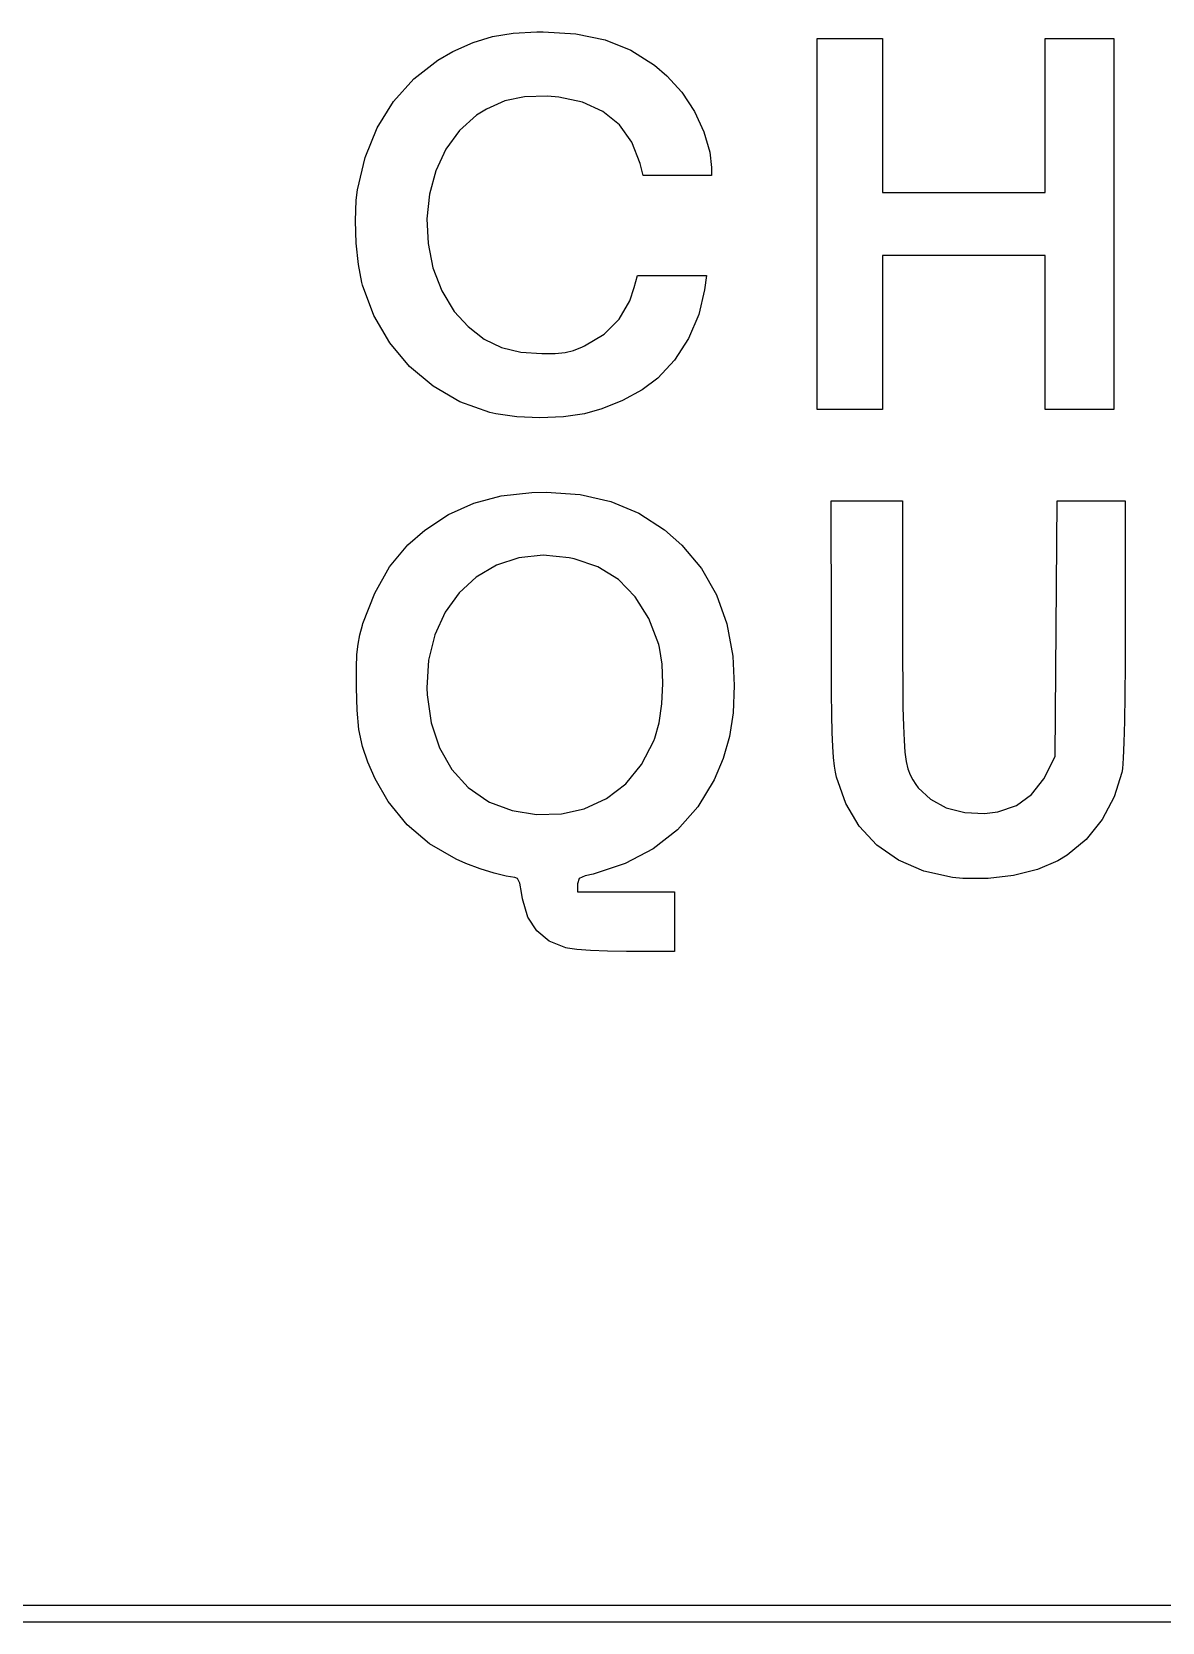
# Model space of a CAD drawing. Extents: x 7.67 to 9.67, y -5.5 to -0.83.
# Drawn here: x 8.3699 to 8.6454, y -1.221 to -0.8334 of the extents above; entities that cross this region are included whole.
import ezdxf

# ---------------------------------------------------------------- set-up
doc = ezdxf.new("R2010")
doc.units = 0
doc.header["$MEASUREMENT"] = 0
doc.layers.add('BLACK', color=7, linetype='CONTINUOUS')

msp = doc.modelspace()

# ---------------------------------------------------------------- linework, layer by layer
at = {"layer": 'BLACK', "linetype": 'CONTINUOUS'}
for p, q in [((8.4725, -0.838246), (8.47742, -0.836054)), ((8.47742, -0.836054), (8.48215, -0.834589)), ((8.48215, -0.834589), (8.48716, -0.833749)), ((8.48716, -0.833749), (8.49293, -0.833431)), ((8.49293, -0.833431), (8.49451, -0.833421)), ((8.49451, -0.833421), (8.50249, -0.833912)), ((8.50249, -0.833912), (8.50959, -0.835397)), ((8.50959, -0.835397), (8.51592, -0.83792)), ((8.56127, -0.92546), (8.56127, -0.835056)), ((8.56127, -0.835056), (8.57726, -0.835056)), ((8.57726, -0.835056), (8.57726, -0.872609)), ((8.6169, -0.872609), (8.6169, -0.835056)), ((8.6169, -0.835056), (8.63359, -0.835056)), ((8.63359, -0.835056), (8.63359, -0.92546)), ((8.46298, -0.844869), (8.46882, -0.840339)), ((8.46882, -0.840339), (8.4725, -0.838246)), ((8.51592, -0.83792), (8.52162, -0.841527)), ((8.45804, -0.850392), (8.46298, -0.844869)), ((8.52162, -0.841527), (8.52468, -0.844123)), ((8.52468, -0.844123), (8.5283, -0.848162)), ((8.5283, -0.848162), (8.53137, -0.852845)), ((8.45406, -0.856809), (8.45804, -0.850392)), ((8.48068, -0.852239), (8.47829, -0.853745)), ((8.48517, -0.850241), (8.48068, -0.852239)), ((8.48998, -0.849232), (8.48517, -0.850241)), ((8.49555, -0.8491), (8.48998, -0.849232)), ((8.4983, -0.849322), (8.49555, -0.8491)), ((8.50414, -0.850585), (8.4983, -0.849322)), ((8.50909, -0.852865), (8.50414, -0.850585)), ((8.47829, -0.853745), (8.4741, -0.857439)), ((8.5131, -0.856129), (8.50909, -0.852865)), ((8.51612, -0.860345), (8.5131, -0.856129)), ((8.53137, -0.852845), (8.53371, -0.857822)), ((8.45111, -0.864021), (8.45406, -0.856809)), ((8.4741, -0.857439), (8.47078, -0.862015)), ((8.51812, -0.865481), (8.51612, -0.860345)), ((8.53371, -0.857822), (8.53515, -0.862744)), ((8.44925, -0.871929), (8.45111, -0.864021)), ((8.47078, -0.862015), (8.46835, -0.867268)), ((8.53515, -0.862744), (8.53554, -0.866496)), ((8.46835, -0.867268), (8.46681, -0.872994)), ((8.5189, -0.868436), (8.51812, -0.865481)), ((8.53554, -0.866496), (8.53554, -0.868436)), ((8.44896, -0.874437), (8.44925, -0.871929)), ((8.53554, -0.868436), (8.5189, -0.868436)), ((8.44875, -0.879503), (8.44896, -0.874437)), ((8.46681, -0.872994), (8.46618, -0.878989)), ((8.57726, -0.872609), (8.6169, -0.872609)), ((8.44893, -0.884917), (8.44875, -0.879503)), ((8.46618, -0.878989), (8.46646, -0.885048)), ((8.44947, -0.89011), (8.44893, -0.884917)), ((8.46646, -0.885048), (8.46765, -0.890968)), ((8.45033, -0.894514), (8.44947, -0.89011)), ((8.46765, -0.890968), (8.46978, -0.896543)), ((8.6169, -0.887908), (8.57726, -0.887908)), ((8.57726, -0.887908), (8.57726, -0.92546)), ((8.6169, -0.92546), (8.6169, -0.887908)), ((8.4505, -0.895127), (8.45033, -0.894514)), ((8.45326, -0.90259), (8.4505, -0.895127)), ((8.51673, -0.895731), (8.51751, -0.892775)), ((8.51751, -0.892775), (8.53433, -0.892775)), ((8.53433, -0.892775), (8.53386, -0.896311)), ((8.46978, -0.896543), (8.47283, -0.90157)), ((8.51304, -0.903463), (8.51562, -0.89901)), ((8.51562, -0.89901), (8.51673, -0.895731)), ((8.53386, -0.896311), (8.53245, -0.902277)), ((8.4571, -0.909249), (8.45326, -0.90259)), ((8.47283, -0.90157), (8.4762, -0.90528)), ((8.53245, -0.902277), (8.52994, -0.908124)), ((8.4762, -0.90528), (8.48017, -0.90836)), ((8.50939, -0.907077), (8.51304, -0.903463)), ((8.46193, -0.91502), (8.4571, -0.909249)), ((8.48017, -0.90836), (8.48435, -0.910396)), ((8.48435, -0.910396), (8.48908, -0.911514)), ((8.5019, -0.911052), (8.50411, -0.910157)), ((8.50411, -0.910157), (8.50459, -0.909937)), ((8.50459, -0.909937), (8.50939, -0.907077)), ((8.52994, -0.908124), (8.52653, -0.913454)), ((8.48908, -0.911514), (8.49416, -0.911841)), ((8.49416, -0.911841), (8.49744, -0.9118)), ((8.49744, -0.9118), (8.49985, -0.911568)), ((8.49985, -0.911568), (8.5019, -0.911052)), ((8.52653, -0.913454), (8.52248, -0.917835)), ((8.46767, -0.919819), (8.46193, -0.91502)), ((8.52248, -0.917835), (8.51861, -0.920665)), ((8.47423, -0.923563), (8.46767, -0.919819)), ((8.51861, -0.920665), (8.51388, -0.923244)), ((8.48155, -0.926168), (8.47423, -0.923563)), ((8.48295, -0.926496), (8.48155, -0.926168)), ((8.50881, -0.925318), (8.50459, -0.9265)), ((8.51388, -0.923244), (8.50881, -0.925318)), ((8.57726, -0.92546), (8.56127, -0.92546)), ((8.63359, -0.92546), (8.6169, -0.92546)), ((8.48806, -0.927225), (8.48295, -0.926496)), ((8.49374, -0.927474), (8.48806, -0.927225)), ((8.49944, -0.927235), (8.49374, -0.927474)), ((8.50459, -0.9265), (8.49944, -0.927235)), ((8.49173, -0.945723), (8.49527, -0.945639)), ((8.49527, -0.945639), (8.50352, -0.946181)), ((8.47147, -0.951035), (8.47761, -0.948286)), ((8.47761, -0.948286), (8.48428, -0.94654)), ((8.48428, -0.94654), (8.49173, -0.945723)), ((8.50352, -0.946181), (8.51101, -0.947859)), ((8.51101, -0.947859), (8.51783, -0.950707)), ((8.56476, -0.978485), (8.56474, -0.947713)), ((8.56474, -0.947713), (8.58213, -0.947713)), ((8.58213, -0.947713), (8.58213, -0.9782)), ((8.61933, -1.00995), (8.61977, -0.947713)), ((8.61977, -0.947713), (8.63637, -0.947713)), ((8.63637, -0.947713), (8.63637, -0.978972)), ((8.46565, -0.954862), (8.47147, -0.951035)), ((8.51783, -0.950707), (8.52406, -0.954758)), ((8.46154, -0.958463), (8.46565, -0.954862)), ((8.52406, -0.954758), (8.52834, -0.958551)), ((8.45708, -0.963838), (8.46154, -0.958463)), ((8.49454, -0.960974), (8.48858, -0.961624)), ((8.50088, -0.961588), (8.49454, -0.960974)), ((8.52834, -0.958551), (8.53314, -0.964233)), ((8.45346, -0.970188), (8.45708, -0.963838)), ((8.48311, -0.96344), (8.47822, -0.966321)), ((8.48858, -0.961624), (8.48311, -0.96344)), ((8.50203, -0.961835), (8.50088, -0.961588)), ((8.50787, -0.963836), (8.50203, -0.961835)), ((8.51285, -0.966923), (8.50787, -0.963836)), ((8.53314, -0.964233), (8.53679, -0.970602)), ((8.47822, -0.966321), (8.47402, -0.970171)), ((8.51697, -0.971104), (8.51285, -0.966923)), ((8.45059, -0.977633), (8.45346, -0.970188)), ((8.47402, -0.970171), (8.47061, -0.97489)), ((8.52025, -0.976384), (8.51697, -0.971104)), ((8.53679, -0.970602), (8.53932, -0.97771)), ((8.47061, -0.97489), (8.46809, -0.98038)), ((8.52268, -0.982772), (8.52025, -0.976384)), ((8.44939, -0.982623), (8.44982, -0.980365)), ((8.44982, -0.980365), (8.45047, -0.978018)), ((8.45047, -0.978018), (8.45059, -0.977633)), ((8.46809, -0.98038), (8.46658, -0.986542)), ((8.53932, -0.97771), (8.54074, -0.985608)), ((8.56476, -0.980366), (8.56476, -0.978485)), ((8.56478, -0.988065), (8.56476, -0.980366)), ((8.58213, -0.9782), (8.58214, -0.986039)), ((8.63637, -0.978972), (8.63635, -0.987599)), ((8.44913, -0.985164), (8.44939, -0.982623)), ((8.52287, -0.983449), (8.52268, -0.982772)), ((8.5235, -0.987516), (8.52287, -0.983449)), ((8.44901, -0.988355), (8.44913, -0.985164)), ((8.46658, -0.986542), (8.46615, -0.993278)), ((8.52367, -0.992271), (8.5235, -0.987516)), ((8.54074, -0.985608), (8.54109, -0.992704)), ((8.56482, -0.994519), (8.56478, -0.988065)), ((8.58214, -0.986039), (8.58216, -0.992619)), ((8.63635, -0.987599), (8.6363, -0.995112)), ((8.44899, -0.992567), (8.44901, -0.988355)), ((8.44899, -0.993116), (8.44899, -0.992567)), ((8.449, -0.993278), (8.44899, -0.993116)), ((8.44916, -0.998768), (8.449, -0.993278)), ((8.46615, -0.993278), (8.46623, -0.995001)), ((8.46623, -0.995001), (8.46723, -1.00183)), ((8.52342, -0.997209), (8.52367, -0.992271)), ((8.54109, -0.992704), (8.54081, -0.999384)), ((8.56489, -0.999851), (8.56482, -0.994519)), ((8.58216, -0.992619), (8.58222, -0.998071)), ((8.6363, -0.995112), (8.63621, -1.00146)), ((8.44962, -1.00346), (8.44916, -0.998768)), ((8.52275, -1.00182), (8.52342, -0.997209)), ((8.54081, -0.999384), (8.53995, -1.00519)), ((8.56498, -1.00418), (8.56489, -0.999851)), ((8.58222, -0.998071), (8.58232, -1.00253)), ((8.45047, -1.00756), (8.44962, -1.00346)), ((8.46723, -1.00183), (8.46927, -1.00794)), ((8.5217, -1.0056), (8.52275, -1.00182)), ((8.58232, -1.00253), (8.58248, -1.00612)), ((8.63621, -1.00146), (8.63608, -1.0066)), ((8.45176, -1.01145), (8.45047, -1.00756)), ((8.51846, -1.012), (8.52146, -1.0062)), ((8.52146, -1.0062), (8.5217, -1.0056)), ((8.53995, -1.00519), (8.53841, -1.01056)), ((8.56512, -1.00762), (8.56498, -1.00418)), ((8.56528, -1.01031), (8.56512, -1.00762)), ((8.58248, -1.00612), (8.58271, -1.00898)), ((8.63608, -1.0066), (8.63592, -1.01048)), ((8.45359, -1.0155), (8.45176, -1.01145)), ((8.46927, -1.00794), (8.47228, -1.01323)), ((8.53841, -1.01056), (8.53619, -1.01574)), ((8.56549, -1.01235), (8.56528, -1.01031)), ((8.58271, -1.00898), (8.58302, -1.01123)), ((8.58302, -1.01123), (8.58343, -1.01302)), ((8.61725, -1.01412), (8.61933, -1.00995)), ((8.63592, -1.01048), (8.63573, -1.01304)), ((8.47228, -1.01323), (8.47621, -1.01759)), ((8.51464, -1.01669), (8.51846, -1.012)), ((8.56575, -1.01387), (8.56549, -1.01235)), ((8.56603, -1.0151), (8.56575, -1.01387)), ((8.56826, -1.0215), (8.56603, -1.0151)), ((8.58343, -1.01302), (8.58395, -1.01447)), ((8.58395, -1.01447), (8.58459, -1.01571)), ((8.61357, -1.01929), (8.61652, -1.01546)), ((8.61652, -1.01546), (8.61725, -1.01412)), ((8.6356, -1.01392), (8.63372, -1.01988)), ((8.63573, -1.01304), (8.6356, -1.01392)), ((8.45676, -1.02099), (8.45359, -1.0155)), ((8.47621, -1.01759), (8.481, -1.02092)), ((8.50998, -1.02026), (8.51464, -1.01669)), ((8.53619, -1.01574), (8.5322, -1.02233)), ((8.58459, -1.01571), (8.58536, -1.01687)), ((8.58536, -1.01687), (8.58594, -1.01764)), ((8.58594, -1.01764), (8.58891, -1.02045)), ((8.60986, -1.02196), (8.61357, -1.01929)), ((8.46134, -1.02667), (8.45676, -1.02099)), ((8.481, -1.02092), (8.48147, -1.02116)), ((8.48147, -1.02116), (8.48693, -1.0232)), ((8.48693, -1.0232), (8.49289, -1.02415)), ((8.49898, -1.02397), (8.50448, -1.02275)), ((8.50448, -1.02275), (8.50998, -1.02026)), ((8.5322, -1.02233), (8.52725, -1.02793)), ((8.57155, -1.02704), (8.56826, -1.0215)), ((8.58891, -1.02045), (8.59279, -1.02251)), ((8.59279, -1.02251), (8.59727, -1.0237)), ((8.60532, -1.02353), (8.60986, -1.02196)), ((8.63372, -1.01988), (8.63075, -1.0254)), ((8.46682, -1.03132), (8.46134, -1.02667)), ((8.49289, -1.02415), (8.49898, -1.02397)), ((8.57585, -1.03166), (8.57155, -1.02704)), ((8.59727, -1.0237), (8.60206, -1.02395)), ((8.60206, -1.02395), (8.60532, -1.02353)), ((8.63075, -1.0254), (8.62686, -1.03023)), ((8.52725, -1.02793), (8.52133, -1.03254)), ((8.62686, -1.03023), (8.62224, -1.03412)), ((8.4733, -1.03507), (8.46682, -1.03132)), ((8.52133, -1.03254), (8.51448, -1.03612)), ((8.58111, -1.03531), (8.57585, -1.03166)), ((8.62224, -1.03412), (8.61996, -1.0355)), ((8.47568, -1.03611), (8.4733, -1.03507)), ((8.47913, -1.03741), (8.47568, -1.03611)), ((8.48253, -1.03849), (8.47913, -1.03741)), ((8.4855, -1.03923), (8.48253, -1.03849)), ((8.50672, -1.03868), (8.50477, -1.03913)), ((8.51448, -1.03612), (8.50672, -1.03868)), ((8.58727, -1.03794), (8.58111, -1.03531)), ((8.59427, -1.0395), (8.58727, -1.03794)), ((8.61498, -1.03757), (8.60918, -1.03902)), ((8.61996, -1.0355), (8.61498, -1.03757)), ((8.48761, -1.03951), (8.4855, -1.03923)), ((8.48826, -1.03976), (8.48761, -1.03951)), ((8.48883, -1.04089), (8.48826, -1.03976)), ((8.48925, -1.04316), (8.48883, -1.04089)), ((8.50286, -1.04106), (8.50285, -1.04126)), ((8.50285, -1.04126), (8.50285, -1.04298)), ((8.50331, -1.03976), (8.50286, -1.04106)), ((8.50477, -1.03913), (8.50331, -1.03976)), ((8.59684, -1.03976), (8.59427, -1.0395)), ((8.60298, -1.03977), (8.59684, -1.03976)), ((8.60918, -1.03902), (8.60298, -1.03977)), ((8.48949, -1.0447), (8.48925, -1.04316)), ((8.4908, -1.04916), (8.48949, -1.0447)), ((8.50285, -1.04298), (8.5265, -1.04298)), ((8.5265, -1.04298), (8.5265, -1.05759)), ((8.49294, -1.05256), (8.4908, -1.04916)), ((8.49598, -1.05502), (8.49294, -1.05256)), ((8.50003, -1.05664), (8.49598, -1.05502)), ((8.50041, -1.05673), (8.50003, -1.05664)), ((8.50269, -1.05704), (8.50041, -1.05673)), ((8.50604, -1.0573), (8.50269, -1.05704)), ((8.51018, -1.05747), (8.50604, -1.0573)), ((8.51485, -1.05754), (8.51018, -1.05747)), ((8.5265, -1.05759), (8.51485, -1.05754)), ((7.92288, -1.21684), (9.12664, -1.21684)), ((9.12664, -1.22101), (7.92288, -1.22101))]:
    msp.add_line(p, q, dxfattribs=at)

doc.saveas('drawing.dxf')
